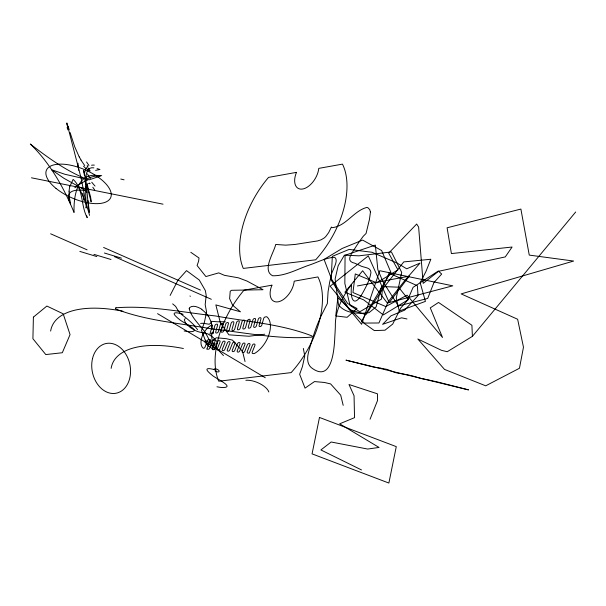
<?xml version="1.0" encoding="UTF-8"?>
<svg xmlns="http://www.w3.org/2000/svg" width="606" height="606" viewBox="0 0 606 606"><rect width="100%" height="100%" fill="white"/><g stroke="black" fill="none" stroke-linecap="round" stroke-linejoin="round"><path stroke-width="0.91" d="M85.529 186.443L86.105 207.782M190.329 296.357L189.973 295.97M189.231 308.757C191.67 318.173 199.995 324.861 205.396 332.671M69.046 191.193L69.342 197.397L70.584 203.843C63.357 190.254 75.856 188.905 86.234 190.761L63.888 178.27L51.601 169.733L64.85 174.263L87.075 179.331C66.327 171.028 47.874 157.658 30.3 144.031C49.904 162.832 63.766 187.496 74.038 212.464C73.553 195.337 77.371 170.619 100.399 176.02L89.233 179.815M85.575 183.254C85.764 177.816 85.522 166.339 93.877 167.854M86.143 207.358L86.113 207.972M84.666 172.718L85.491 169.438L87.915 166.105M211.956 333.277C211.062 338.178 212.494 343.299 215.683 347.109M212.38 325.233L209.934 333.997L211.562 333.755A1.629 0.939 -59.3 0 0 213.054 332.118L214.804 325.854A1.629 0.939 -59.3 0 1 216.304 324.225L216.842 324.142A1.629 0.939 -59.3 0 1 217.516 325.452L215.766 331.717A1.629 0.939 -59.3 0 0 216.44 333.027L216.986 332.952A1.629 0.939 -59.3 0 0 218.486 331.315L220.228 325.051A1.629 0.939 -59.3 0 1 221.728 323.415L222.273 323.339A1.629 0.939 -59.3 0 1 222.947 324.649L221.198 330.914A1.629 0.939 -59.3 0 0 221.872 332.224L222.41 332.141A1.629 0.939 -59.3 0 0 223.909 330.505L225.659 324.248A1.629 0.939 -59.3 0 1 227.152 322.612L227.697 322.528A1.629 0.939 -59.3 0 1 228.371 323.839L226.621 330.103A1.629 0.939 -59.3 0 0 227.295 331.421L227.841 331.338A1.629 0.939 -59.3 0 0 229.333 329.702L231.083 323.437A1.629 0.939 -59.3 0 1 232.583 321.801L233.121 321.725A1.629 0.939 -59.3 0 1 233.795 323.036L232.045 329.3A1.629 0.939 -59.3 0 0 232.719 330.611L233.265 330.535A1.629 0.939 -59.3 0 0 234.757 328.899L236.507 322.634A1.629 0.939 -59.3 0 1 238.006 320.998L238.544 320.915A1.629 0.939 -59.3 0 1 239.219 322.233L237.476 328.49A1.629 0.939 -59.3 0 0 238.143 329.808L238.688 329.725A1.629 0.939 -59.3 0 0 240.188 328.088L241.938 321.831A1.629 0.939 -59.3 0 1 243.43 320.195L243.976 320.112A1.629 0.939 -59.3 0 1 244.65 321.422L242.9 327.687A1.629 0.939 -59.3 0 0 243.574 328.997L244.112 328.922A1.629 0.939 -59.3 0 0 245.612 327.285L247.362 321.021A1.629 0.939 -59.3 0 1 248.854 319.385L249.399 319.309A1.629 0.939 -59.3 0 1 250.073 320.619L248.324 326.884A1.629 0.939 -59.3 0 0 248.998 328.194L249.543 328.111A1.629 0.939 -59.3 0 0 251.035 326.475L252.785 320.218A1.629 0.939 -59.3 0 1 254.285 318.582L254.823 318.498A1.629 0.939 -59.3 0 1 255.497 319.816L253.747 326.073A1.629 0.939 -59.3 0 0 254.422 327.391L254.967 327.308A1.629 0.939 -59.3 0 0 256.467 325.672L258.209 319.407A1.629 0.939 -59.3 0 1 259.709 317.771L260.254 317.695A1.629 0.939 -59.3 0 1 260.921 319.006L259.179 325.27A1.629 0.939 -59.3 0 0 259.853 326.581L260.391 326.505A1.629 0.939 -59.3 0 0 261.89 324.869L263.64 318.604A1.629 0.939 -59.3 0 1 265.133 316.968L266.761 316.726A22.324 12.855 -59.3 0 1 268.935 334.717A22.324 12.855 -59.3 0 1 254.535 353.457A1.629 0.939 -59.3 0 1 253.944 353.616L252.717 353.495A1.629 0.939 -59.3 0 1 252.308 351.919L254.831 345.632A1.629 0.939 -59.3 0 0 254.422 344.056L253.922 344.011A1.629 0.939 -59.3 0 0 252.331 345.397L249.225 353.162L247.725 353.018A1.629 0.939 -59.3 0 1 247.324 351.442L249.839 345.155A1.629 0.939 -59.3 0 0 249.43 343.579L248.937 343.534A1.629 0.939 -59.3 0 0 247.346 344.92L244.824 351.207A1.629 0.939 -59.3 0 1 243.233 352.586L242.733 352.54A1.629 0.939 -59.3 0 1 242.332 350.965L244.847 344.678A1.629 0.939 -59.3 0 0 244.445 343.102L243.945 343.057A1.629 0.939 -59.3 0 0 242.355 344.435L239.84 350.722A1.629 0.939 -59.3 0 1 238.249 352.109L237.749 352.063A1.629 0.939 -59.3 0 1 237.34 350.488L239.862 344.2A1.629 0.939 -59.3 0 0 239.453 342.625L238.953 342.579A1.629 0.939 -59.3 0 0 237.363 343.958L234.848 350.245A1.629 0.939 -59.3 0 1 233.257 351.631L232.757 351.586A1.629 0.939 -59.3 0 1 232.356 350.01L234.87 343.723A1.629 0.939 -59.3 0 0 234.469 342.148L233.969 342.102A1.629 0.939 -59.3 0 0 232.378 343.481L229.856 349.768A1.629 0.939 -59.3 0 1 228.265 351.154L227.765 351.109A1.629 0.939 -59.3 0 1 227.364 349.533L229.879 343.246A1.629 0.939 -59.3 0 0 229.477 341.67L228.977 341.625A1.629 0.939 -59.3 0 0 227.386 343.004L224.871 349.291A1.629 0.939 -59.3 0 1 223.281 350.677L222.781 350.632A1.629 0.939 -59.3 0 1 222.372 349.056L224.894 342.769A1.629 0.939 -59.3 0 0 224.485 341.193L223.985 341.14A1.629 0.939 -59.3 0 0 222.394 342.526L219.88 348.814A1.629 0.939 -59.3 0 1 218.289 350.2L217.789 350.147A1.629 0.939 -59.3 0 1 217.387 348.579L219.902 342.292A1.629 0.939 -59.3 0 0 219.501 340.716L219.001 340.663A1.629 0.939 -59.3 0 0 217.41 342.049L214.888 348.336A1.629 0.939 -59.3 0 1 213.297 349.723L212.797 349.67A1.629 0.939 -59.3 0 1 212.395 348.094L214.91 341.807A1.629 0.939 -59.3 0 0 214.509 340.239L214.009 340.186A1.629 0.939 -59.3 0 0 212.418 341.572L209.903 347.859A1.629 0.939 -59.3 0 1 208.312 349.245L206.941 349.109M69.72 186.678L73.144 179.391C83.817 189.284 80.628 205.722 87.219 217.675L86.719 215.857M85.098 179.861L85.696 178.202M206.888 348.912L210.441 340.034M370.054 419.223L377.553 400.475L377.462 393.824L349.003 384.507L354.055 395.779L354.533 417.663L339.663 423.821L379.053 447.44L367.683 449.046L331.164 442.001L320.9 449.947L361.509 469.938M170.142 295.44L177.952 280.177L186.534 270.624L199.268 280.017L205.373 290.6L206.191 295.463L205.184 304.621L206.601 312.128L204.29 322.748L201.503 330.475L206.881 344.322L216.35 337.777L226.243 338.663L232.462 340.117L242.544 351.366L245.044 361.547M87.393 183.671C87.62 189.686 91.18 195.602 91.135 201.851L86.635 184.686M472.407 336.353L471.907 325.255L438.524 302.447L430.275 307.886L442.486 337.459L407.088 295.175L385.742 306.545L352.95 292.531L355.267 273.927L376.758 282.873L397.93 269.882L388.688 253.126L416.678 224.023L418.625 227.099L423.162 283.366L438.555 271.291L505.283 256.906L512.093 247.028L451.409 253.581L447.099 227.788L520.887 209.07L529.258 255.103L573.617 261.05L461.143 293.895L517.638 319.256L523.47 347.185L519.456 368.259L485.701 385.817L444.493 369.387L417.837 338.996L441.539 350.344L447.236 351.722L472.407 336.353L575.7 211.979M95.619 170.384L99.831 169.468M357.396 285.964L409.315 276.147L389.196 302.561L368.304 255.899L330.156 286.191L361.615 324.293L379.735 270.715L452.758 285.827L387.355 303.053L362.646 270.776L344.89 292.19L363.706 299.879L383.31 314.923L408.444 299.584L398.566 287.183L381.56 286.517L376.144 306.886L369.009 312.673C358.585 313.931 345.731 313.81 338.527 304.962L335.11 279.04L338.156 265.769L344.397 255.164L358.949 255.83L391.415 251.922L401.687 272.359L396.271 298.046L399.256 311.052L425.42 301.387L420.17 282.623L425.95 271.488L430.836 259.254L403.755 261.906L382.363 289.426L381.53 299.046L359.805 311.764L349.988 305.363L344.844 283.426L345.072 255.255L375.349 245.082L377.833 269.67L383.045 281.851L398.392 305.985L427.707 298.432L433.964 282.563L441.676 274.041L438.327 271.018L413.103 287.327L407.618 300.091L400.725 308.045L392.711 324.066L384.999 330.209L374.334 330.581L361.411 321.377L390.787 272.094L381.636 250.536L362.6 240.09L342.178 248.452L324.074 259.421L331.603 279.214L347.692 303.561L357.025 308.515L347.117 317.294L335.754 315.923L337.868 297.614L364.327 323.074L378.939 322.983L388.166 301.788L404.861 280.442L420.041 263.08L406.694 268.806L397.157 263.057L372.031 252.27L349.124 249.407L332.346 256.346L331.088 279.858L349.465 309.666L365.971 314.567L381.53 290.706L389.082 273.154L417.36 285.721L418.034 295.607L404.687 310.136L390.999 315.817L382.598 324.331L401.558 317.809L406.99 318.968M264.754 334.217L248.998 336.254L228.901 334.83L220.349 322.801L215.85 304.894L240.438 311.81L232.613 305.219L229.613 298.667L230.227 291.206L231.575 290.297L263.057 289.721L247.096 281.101L238.506 277.836L224.447 275.336L218.728 272.882L205.896 276.556L197.086 265.511L198.586 261.239L199.01 257.989L190.814 252.308M200.601 323.362L202.904 323.301A9.082 4.03 23.1 0 1 204.813 323.521L209.176 324.255L210.812 323.127A12.393 5.499 23.1 0 0 210.926 322.725L211.342 321.506A2.591 1.151 23.1 0 1 211.721 321.331L217.137 321.763A8.363 3.704 23.1 0 0 218.046 321.778L225.371 321.794M88.468 183.383L90.097 183.709L89.567 183.035M210.396 339.845L208.025 339.618L205.086 346.935A1.629 0.939 -59.3 0 1 203.199 348.2A13.733 7.908 -59.3 0 1 202.215 336.232A13.733 7.908 -59.3 0 1 212.153 324.922M87.87 165.999L87.112 165.87M31.467 177.808L163.029 204.177M184.156 330.959L186.981 331.459A26.24 11.635 23.1 0 0 189.307 331.694C204.017 331.952 181.512 322.036 179.111 319.173A22.134 9.817 23.1 0 1 176.884 317.302C169.332 310.643 179.24 312.961 183.11 314.325M216.956 386.787L219.781 387.287A26.24 11.635 23.1 0 0 222.107 387.529C236.84 387.802 214.251 377.826 211.918 375.008A22.134 9.817 23.1 0 1 209.684 373.137C202.131 366.471 212.047 368.789 215.91 370.16M97.051 168.597L99.778 169.415M104.391 253.013L121.473 258.148M93.907 254.353L110.996 259.497M79.863 251.414L96.846 256.58M103.603 247.46L200.412 290.054M114.526 256.686L211.342 299.288M50.631 233.802L87.09 249.839M83.552 166.165L85.393 168.067L90.021 170.922M157.545 313.658L265.276 377.743M201.95 309.318C198.51 307.325 193.147 304.591 189.595 307.613A9.082 4.325 37.1 0 0 189.231 308.757M89.938 170.862L89.317 170.4M172.642 303.871L175.111 305.916A9.931 4.409 23.1 0 1 175.967 306.924L177.126 308.969A23.331 10.347 23.1 0 0 180.209 313.166L180.785 313.741A16.862 7.477 23.1 0 0 181.694 314.567L185.837 317.794A41.609 18.453 23.1 0 1 187.019 318.733L187.421 319.067A73.864 32.754 23.1 0 1 193.534 324.604L197.601 329.656M217.115 348.798L223.47 355.548M84.726 165.589L80.969 160.098M212.623 345.958L214.88 349.48A4.59 0.939 33.2 0 1 213.577 349.382L208.267 345.89L204.601 341.595M211.858 344.859L205.911 333.558M208.57 316.143L211.312 322.483L212.153 329.164M86.605 178.778L85.711 177.043M79.212 156.969L74.705 146.72L70.084 132.525M68.084 126.449L69.182 129.692M84.234 172.324L86.12 182.512L88.802 210.57A6.113 2.553 78.2 0 0 89.294 212.176M67.887 126.949L81.166 178.384L85.908 202.768M343.193 405.346L340.701 395.165L330.618 383.916L324.392 382.462L314.506 381.575L305.038 388.12L299.659 374.273L302.439 366.547L304.757 355.927L303.333 348.42M84.492 175.702L83.469 170.286M85.067 180.3L85.045 180.035A5.719 1.159 80.3 0 1 85.105 179.876M85.098 180.52L86.847 192.488M87.953 200.586L89.37 212.07M185.292 318.673A9.635 4.272 23.1 0 0 184.315 319.968L185.701 323.392L190.125 327.376A25.414 11.272 23.1 0 0 191.617 328.414L194.874 330.338A10.469 4.643 23.1 0 0 199.677 332.111L207.941 333.906L212.835 337.178A56.805 25.194 23.1 0 1 213.971 338.292L214.683 339.019A34.913 15.483 23.1 0 1 216.031 340.504C220.47 344.685 212.782 344.965 210.38 342.837A22.49 9.976 23.1 0 1 208.585 342.011A21.255 9.423 23.1 0 1 205.192 340.216M94.68 189.913A59.077 6.416 44.7 0 1 92.809 187.231M95.021 186.065A30.633 4.636 43 0 1 91.741 182.217M90.362 178.588A53.873 15.832 29.2 0 1 87.491 173.884M120.783 179.043A55.555 1.621 13.6 0 1 124.086 179.815M89.453 169.339A31.004 15.339 78.8 0 1 88.052 167.923M88.953 165.393A56.517 32.27 88.8 0 1 86.575 161.976M81.045 160.022A96.566 69.114 -65.2 0 1 79.295 156.893M67.114 127.518A45.336 5.409 69.8 0 1 67.88 129.858M66.463 123.503A19.43 5.363 66.7 0 1 67.531 126.29M66.849 123.086A6.227 1.773 66.5 0 1 66.933 123.298M66.986 123.147A21.922 3.447 76.6 0 1 68.008 126.715M86.385 202.571A24.649 18.233 -80.2 0 1 86.741 207.275M86.272 187.405A151.962 51.139 68.5 0 1 86.287 184.216M91.544 165.241A37.693 13.446 42.8 0 1 94.316 165.12M86.976 178.982A75.652 27.77 26.3 0 1 101.71 175.657M82.825 193.276A154.379 24.028 82 0 1 83.779 200.192M83.605 170.354A8.264 2.53 79.1 0 1 84.272 172.271M78.742 170.316A136.055 19.437 65.3 0 1 77.985 163.226M74.818 187.762A106.936 47.609 9.9 0 1 88.734 179.558M78.265 186.519A126.677 116.511 34.7 0 1 89.544 215.38M69.122 191.231A100.361 42.715 34 0 1 69.766 186.709M217.137 348.594A6.408 1.159 49.7 0 1 215.865 347.102M212.085 332.217A38.716 21.369 69.4 0 1 211.994 333.308M213.6 330.247A28.77 14.468 72.5 0 1 213.35 333.429M201.874 309.666A22.164 15.332 75.7 0 1 208.328 316.415M205.26 332.876A15.756 9.999 -87.7 0 1 205.752 333.755M212.653 345.806A25.96 10.703 72.8 0 1 211.895 344.708M111.14 368.365A103.429 45.867 23.1 0 1 183.398 348.511M50.646 331.088A103.429 45.867 23.1 0 1 122.904 311.234M213.933 369.372A2.795 1.242 23.1 0 1 217.206 369.304A2.795 1.242 23.1 0 1 218.925 371.69A2.795 1.242 23.1 0 1 215.092 370.986M245.877 380.31A14.976 6.643 23.1 0 1 259.663 383.537A14.976 6.643 23.1 0 1 268.822 391.953M370.448 212.047L369.455 219.41L366.062 233.461L363.206 236.317L359.313 241.688A139.888 80.56 -59.3 0 0 354.692 248.718C351.654 253.634 345.117 261.277 354.737 263.193A359.57 207.063 -59.3 0 0 359.669 265.375C363.145 267.837 370.675 266.867 370.963 272.336C369.986 279.593 366.357 286.199 362.911 292.554C353.525 309.371 349.935 298.243 351.578 285.418L351.147 285.002C342.496 296.629 334.936 311.173 335.353 326.21A297.099 171.089 -59.3 0 1 334.823 336.504C334.285 349.215 332.027 383.757 311.181 367.554C305.341 362.123 308.037 353.487 310.03 346.927C312.643 338.277 315.158 329.566 318.771 321.263A120.177 69.205 -59.3 0 1 321.574 314.938L327.346 303.53L328.073 291.721L329.656 282.252A66.274 38.163 -59.3 0 1 331.126 276.487C331.012 271.435 339.557 260.86 334.686 257.3C325.922 257.603 317.938 262.186 309.764 264.92C297.629 268.928 285.721 276.048 272.655 275.775C261.701 270.42 274.033 252.467 275.707 244.46L285.706 245.15L294.933 244.468L317.582 240.923L321.036 239.84L323.998 238.113A11.378 6.552 -59.3 0 0 325.922 236.348L328.679 232.598L331.399 227.038A5.469 3.151 -59.3 0 0 332.096 227.651C345.829 226.477 353.707 210.827 366.728 207.464A8.492 4.893 -59.3 0 1 367.978 207.79L369.705 209.593L370.448 212.047M33.398 317.127L32.913 338.724L45.783 354.571L62.312 352.737L70.054 334.603L63.183 313.825L46.867 306.045L33.398 317.127M319.476 417.451L312.067 453.871L388.87 483.05L396.279 446.63L319.476 417.451M115.958 307.795L115.405 308.318L115.655 308.962C146.251 320.869 179.982 323.127 212.161 328.952C245.119 332.535 278.51 339.731 311.696 337.11L312.241 336.588L311.992 335.944C281.396 324.036 247.665 321.778 215.486 315.953C182.527 312.37 149.137 305.174 115.958 307.795M296.47 172.369L268.534 177.384A75.485 43.465 -59.3 0 0 243.286 268.42L315.673 259.807A75.485 43.465 -59.3 0 0 342.473 164.12L318.771 168.37A17.013 9.802 -59.3 0 1 302.735 189.004A17.013 9.802 -59.3 0 1 296.47 172.369M271.935 285.176L243.991 290.191A75.485 43.465 -59.3 0 0 218.743 381.227L291.138 372.607A75.485 43.465 -59.3 0 0 317.938 276.927L294.228 281.176A17.013 9.802 -59.3 0 1 278.192 301.811A17.013 9.802 -59.3 0 1 271.935 285.176M380.273 368.115L377.091 367.63A67.895 30.421 4.4 0 1 372.857 366.895L345.965 360.153L468.544 389.893L437.691 382.007A43.662 19.566 4.4 0 0 434.616 381.31L433.737 381.136A23.778 10.658 4.4 0 1 432.616 380.894L429.896 380.257A37.504 16.809 4.4 0 0 427.298 379.704L421.958 378.682A18.968 8.499 4.4 0 1 420.708 378.371L414.724 376.553A41.011 18.377 4.4 0 0 405.005 374.379L396.332 372.826A14.885 6.674 4.4 0 1 394.741 372.379L387.81 369.668A11.59 5.196 4.4 0 0 386.62 369.312L380.273 368.115M56.002 188.398A34.928 15.491 23.1 0 0 110.337 198.306A34.928 15.491 23.1 0 0 69.342 164.961A34.928 15.491 23.1 0 0 56.002 188.398M92.513 358.608A25.354 19.127 78.4 0 0 115.693 393.302A25.354 19.127 78.4 0 0 125.215 353.177A25.354 19.127 78.4 0 0 92.513 358.608"/></g></svg>
